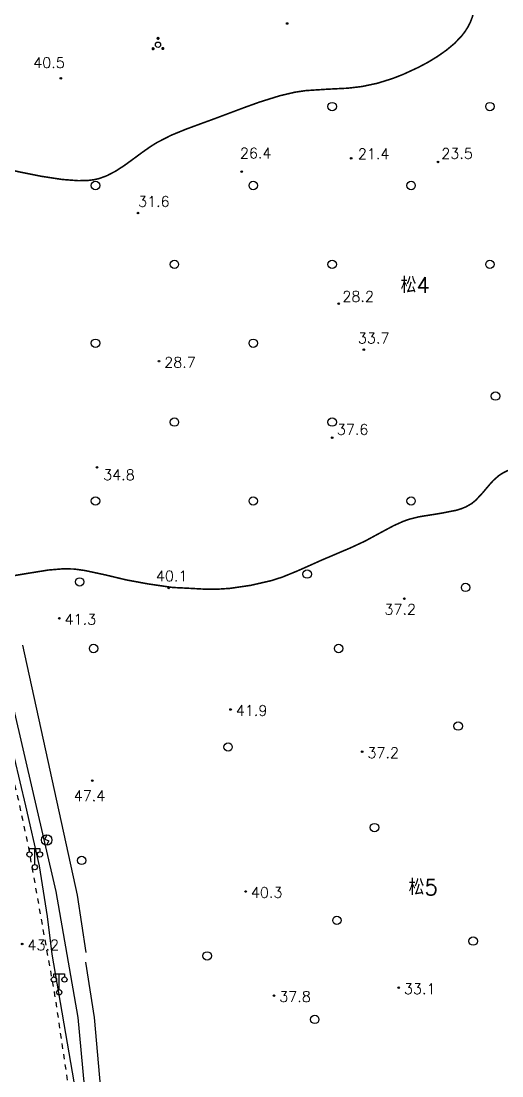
# Model space of a CAD drawing. Extents: x 115374 to 116875, y 149866 to 152432.
# Drawn here: x 116118.7 to 116210.1, y 151409.1 to 151609.6 of the extents above; entities that cross this region are included whole.
import ezdxf
from ezdxf.enums import TextEntityAlignment as Align

# ---------------------------------------------------------------- set-up
doc = ezdxf.new("R2010")
doc.units = 0
doc.header["$MEASUREMENT"] = 0
doc.header["$PDMODE"] = 32
doc.header["$PDSIZE"] = 0.3
doc.linetypes.add('X3', pattern=[5, 4, -1])
doc.linetypes.add('X6', pattern=[2, 1, -1])
doc.layers.get('0').update_dxf_attribs({"linetype": 'CONTINUOUS'})
for name, color, linetype in [('DLDW', 14, 'CONTINUOUS'), ('DLSS', 5, 'CONTINUOUS'), ('DMTZ', 5, 'CONTINUOUS'), ('GCD', 1, 'CONTINUOUS'), ('GXYZ', 2, 'CONTINUOUS'), ('ZBTZ', 5, 'CONTINUOUS')]:
    doc.layers.add(name, color=color, linetype=linetype)
doc.styles.add('HZ', font='rs.shx', dxfattribs={"bigfont": 'hztxt.shx'})
doc.linetypes.add('X35', pattern='A,2,[4,symbolt.shx,S=1,R=0,X=0,Y=0],2,[28,symbolt.shx,S=1,R=0,X=0,Y=0],1e-11', length=4)
doc.linetypes.add('X49', pattern='A,0,[5,symbolt.shx,S=1,R=0,X=0,Y=0],-10', length=10)

# ---------------------------------------------------------------- blocks, each defined once
blk = doc.blocks.new('GC122')
blk.add_circle((0, 0), 0.8)
blk = doc.blocks.new('GC268')
for points, const_width in [([(-0.17, 0.74, 1), (0.13, 0.74, 1)], 0.3), ([(-0.15, 0.77, 1), (0.1, 0.77, 1)], 0.25), ([(-1.11, -1.23, 1), (-0.81, -1.23, 1)], 0.3), ([(-1.08, -1.22, 1), (-0.83, -1.22, 1)], 0.25), ([(0.74, -1.19, 1), (1.04, -1.19, 1)], 0.3), ([(0.73, -1.16, 1), (0.98, -1.16, 1)], 0.25)]:
    blk.add_lwpolyline(points, format="xyb", close=True, dxfattribs=dict(const_width=const_width))
blk.add_circle((-0.02, -0.48), 0.5)
blk = doc.blocks.new('GC097')
for p, q in [((-1, 2.92), (-1, 3.52)), ((-1, 3.52), (1, 3.52)), ((0, 0.52), (0, 3.52)), ((1, 3.52), (1, 2.92))]:
    blk.add_line(p, q)
for centre in [(-1, 2.42), (1, 2.42), (0.01, 0)]:
    blk.add_circle(centre, 0.5)
blk = doc.blocks.new('GC050')
for p, q in [((0, 1), (-0.38, 0.18)), ((-0.38, 0.18), (0.38, -0.18)), ((0, -1), (0.38, -0.18))]:
    blk.add_line(p, q)
blk.add_circle((0, 0), 1)

msp = doc.modelspace()

# ---------------------------------------------------------------- linework, layer by layer
at = {"layer": 'DLSS', "linetype": 'X3', "const_width": 0.3, "flags": 128}
for points, elevation in [([(116309.02, 151577.1), (116307.52, 151578.69), (116306.17, 151580.17), (116305.51, 151580.92), (116304.85, 151581.68), (116304.2, 151582.44), (116303.56, 151583.21), (116302.93, 151583.99), (116302.3, 151584.77), (116301.69, 151585.56), (116301.08, 151586.35), (116300.49, 151587.16), (116299.79, 151588.15), (116299.23, 151588.98), (116298.68, 151589.82), (116298.15, 151590.66), (116297.62, 151591.51), (116297.1, 151592.37), (116296.58, 151593.22), (116296.07, 151594.08), (116295.56, 151594.95), (116295.05, 151595.81), (116294.53, 151596.67), (116294.01, 151597.52), (116293.49, 151598.38), (116292.96, 151599.22), (116292.42, 151600.06), (116291.87, 151600.9), (116291.3, 151601.72), (116290.71, 151602.53), (116289.58, 151603.98), (116288.93, 151604.75), (116287.55, 151606.22), (116286.09, 151607.61), (116284.53, 151608.88), (116282.89, 151610.01), (116281.74, 151610.67), (116279.94, 151611.54), (116277.14, 151612.6), (116273.25, 151613.69), (116269.27, 151614.5), (116265.24, 151615.02), (116262.22, 151615.17), (116258.2, 151615.06), (116254.18, 151614.73), (116250.18, 151614.3), (116246.18, 151613.84), (116242.19, 151613.44), (116238.23, 151613.18), (116234.31, 151613.2), (116231.39, 151613.49), (116230.42, 151613.63), (116228.78, 151613.62), (116227.12, 151613.75), (116223.34, 151613.82), (116215.65, 151615.74), (116212.67, 151616.41), (116210.12, 151616.34), (116209.04, 151616.23), (116207.99, 151616.03), (116207.04, 151615.7), (116206.14, 151615.09), (116205.6, 151614.35), (116205.23, 151613.45), (116204.96, 151612.45), (116204.72, 151611.41), (116204.44, 151610.37), (116204.07, 151609.41), (116203.61, 151608.51), (116203.07, 151607.67), (116202.47, 151606.88), (116201.09, 151605.42), (116199.52, 151604.11), (116197.83, 151602.92), (116196.04, 151601.83), (116194.18, 151600.84), (116191.32, 151599.52), (116189.3, 151598.73), (116186.41, 151597.83), (116183.49, 151597.21), (116180.79, 151596.89), (116176.78, 151596.69), (116172.79, 151596.43), (116170.74, 151596.13), (116167.84, 151595.45), (116164.03, 151594.26), (116161.19, 151593.24), (116158.36, 151592.18), (116155.54, 151591.12), (116152.75, 151590.1), (116149.93, 151589.06), (116147.16, 151587.92), (116144.49, 151586.55), (116143.35, 151585.84), (116141.68, 151584.67), (116140.03, 151583.45), (116138.38, 151582.25), (116136.71, 151581.15), (116134.97, 151580.24), (116133.48, 151579.7), (116132.53, 151579.49), (116131.55, 151579.36), (116129.55, 151579.3), (116126.49, 151579.53), (116122.48, 151580.14), (116118.56, 151580.92), (116114.68, 151581.79), (116110.82, 151582.75), (116107.83, 151583.54), (116096.98, 151586.14), (116095.01, 151586.34), (116093.06, 151586.35), (116091.58, 151586.2), (116089.66, 151585.81), (116088.13, 151585.36)], 23.24), ([(116106.38, 151502.88), (116107.93, 151503.12), (116111.91, 151503.51), (116115.87, 151503.95), (116119.84, 151504.61), (116123.81, 151505.25), (116126.78, 151505.5), (116128.82, 151505.44), (116130.78, 151505.17), (116134.7, 151504.33), (116138.62, 151503.39), (116142.8, 151502.62), (116147.47, 151501.94), (116149.78, 151501.83), (116153.77, 151501.61), (116155.76, 151501.6), (116158.38, 151501.77), (116162.35, 151502.35), (116166.26, 151503.25), (116168.35, 151503.92), (116171.12, 151505.05), (116173.87, 151506.27), (116175.78, 151507.13), (116178.54, 151508.3), (116181.3, 151509.48), (116184.02, 151510.74), (116186.84, 151512.27), (116189.49, 151513.69), (116191.31, 151514.51), (116192.4, 151514.9), (116194.36, 151515.39), (116198.44, 151516.04), (116201.41, 151516.62), (116202.35, 151516.91), (116203.24, 151517.27), (116204.32, 151517.89), (116205.08, 151518.5), (116206.45, 151519.97), (116207.11, 151520.76), (116207.77, 151521.54), (116208.45, 151522.29), (116209.5, 151523.22), (116210.31, 151523.74), (116211.17, 151524.16), (116213.02, 151524.79), (116215.98, 151525.44), (116220.03, 151526.21), (116222.01, 151526.73), (116224.88, 151527.8), (116226.77, 151528.47), (116227.71, 151528.71), (116228.52, 151528.83), (116229.48, 151528.87), (116230.45, 151528.8), (116232.41, 151528.45), (116236.37, 151527.39), (116238.35, 151526.9), (116240.33, 151526.61), (116241.17, 151526.59), (116242.15, 151526.65), (116244.11, 151527.01), (116248, 151528.16), (116249.95, 151528.69), (116252.01, 151529.04), (116252.99, 151529.09), (116254.95, 151528.97), (116257.91, 151528.48), (116261.86, 151527.57), (116265.28, 151526.81), (116269.28, 151526.12), (116273.27, 151525.67), (116276.25, 151525.57), (116278.07, 151525.7), (116280.01, 151526.05), (116283.86, 151527.14), (116287.68, 151528.22), (116291.64, 151529.03), (116295.63, 151529.55), (116298.63, 151529.67), (116300.62, 151529.54), (116301.99, 151529.3), (116304.96, 151528.76), (116305.65, 151528.74), (116306.62, 151528.81), (116308.58, 151529.25), (116312.39, 151530.26), (116316.32, 151530.96), (116319.86, 151531.42), (116323.83, 151531.95), (116327.19, 151532.62), (116331.05, 151533.67), (116333.5, 151534.24), (116335.48, 151534.55), (116337.68, 151534.71), (116339.71, 151534.62), (116340.7, 151534.48), (116342.17, 151534.09), (116343.09, 151533.71), (116345.73, 151532.27), (116346.44, 151531.89)], 34.92)]:
    msp.add_lwpolyline(points, dxfattribs=dict(at, elevation=elevation))
at = {"layer": 'DLSS', "linetype": 'X6', "flags": 128}
msp.add_lwpolyline([(116410.68, 151447.64), (116408.95, 151444.63), (116381.79, 151404.47), (116372.12, 151387.39), (116366.31, 151370.94), (116362.42, 151357.36), (116358.07, 151346.57), (116348.8, 151336.09), (116341.59, 151329.87), (116328.25, 151315.55), (116321.19, 151306.01), (116317.14, 151301.4), (116314.74, 151298.01), (116311.89, 151293.55), (116308.61, 151287.02), (116305.66, 151281.6), (116301.9, 151270.24), (116298.12, 151250.7), (116293.24, 151223.93), (116292.72, 151212.63), (116292.14, 151210.08), (116291.33, 151207.09), (116284.68, 151198.58), (116276.28, 151192.71), (116202.41, 151159.06), (116196.14, 151159.57), (116189.44, 151163.15), (116174.12, 151182.43), (116168.72, 151190.7), (116164.31, 151196.75), (116159.77, 151203.39), (116157.2, 151208.66), (116155.44, 151211.22), (116153.95, 151214.75), (116151.19, 151222.3), (116149.99, 151224.93), (116149.33, 151227.96), (116147.86, 151245.2), (116147.68, 151249.44), (116147.07, 151270.11), (116145.6, 151279.58), (116144.55, 151287.11), (116135.68, 151325.36), (116135.35, 151326.6), (116133.6, 151336.37), (116132.68, 151340.71), (116131.19, 151350.72), (116130.56, 151360.27), (116128.55, 151399.04), (116127.98, 151405.16), (116125.11, 151424.42), (116120.11, 151452.51), (116118.13, 151461.81), (116114.08, 151477.4), (116109.35, 151488.46), (116104.2, 151499.18), (116103.78, 151500)], dxfattribs=at)
at = {"layer": 'DLSS', "linetype": 'Continuous', "flags": 128}
msp.add_lwpolyline([(116219.87, 151168.54), (116216.22, 151167.41), (116213, 151166.16), (116207.32, 151163.94), (116201.84, 151162.32), (116197.07, 151162.71), (116192.19, 151165.31), (116172.06, 151192.22), (116158.5, 151213.73), (116156, 151221.55), (116154.29, 151227.32), (116151.61, 151244.63), (116150.07, 151273.87), (116135.91, 151345.24), (116132.85, 151383.91), (116129.55, 151420.16), (116125.33, 151444.11), (116117.07, 151479.78), (116108.05, 151499.54), (116107.82, 151500)], dxfattribs=at)
at = {"layer": 'DMTZ', "linetype": 'X35', "elevation": 8.31, "flags": 128}
for points in [[(116131.03, 151432.55), (116129.39, 151443.42), (116119.02, 151490.98)], [(116130.92, 151430.71), (116132.53, 151420.17), (116135.51, 151386.41), (116136.3, 151363.9), (116142.16, 151319.28)]]:
    msp.add_lwpolyline(points, dxfattribs=at)
at = {"layer": 'GCD', "linetype": 'Continuous'}
for p in [(116169.25, 151609.19, 26.4), (116126.23, 151598.78, 40.5), (116181.43, 151583.56, 21.4), (116197.92, 151582.87, 23.5), (116160.61, 151581.02, 26.4), (116140.89, 151573.15, 31.6), (116179.06, 151555.91, 28.2), (116183.83, 151547.18, 33.7), (116144.88, 151544.97, 28.7), (116177.81, 151530.41, 37.6), (116133.09, 151524.77, 34.8), (116146.73, 151501.85, 40.1), (116191.54, 151499.81, 37.2), (116125.94, 151496.09, 41.3), (116158.49, 151478.74, 41.9), (116183.51, 151470.71, 37.2), (116132.2, 151465.21, 47.4), (116161.36, 151444.12, 40.3), (116118.88, 151434.14, 43.2), (116166.75, 151424.33, 37.8), (116190.46, 151425.82, 33.1)]:
    msp.add_point(p, dxfattribs=at)
at = {"layer": 'ZBTZ', "linetype": 'X49', "elevation": 8.31, "flags": 128}
msp.add_lwpolyline([(116104.98, 151500), (116107.28, 151495.76), (116107.72, 151493.87), (116110.76, 151487.27), (116114.99, 151478.39), (116117.34, 151469.53), (116119.48, 151460.44), (116122.11, 151449.02), (116123.64, 151439.36), (116124.51, 151432.22), (116128.68, 151407.93), (116129.28, 151398.22), (116129.9, 151389.68), (116130.3, 151379.95), (116131.15, 151369.55), (116131.64, 151358.11), (116132.84, 151348.11), (116134.12, 151338.3), (116135.85, 151330.56), (116138.04, 151320.85), (116140.28, 151311.6), (116142.44, 151299.91), (116144.73, 151289.64), (116148.02, 151271.2), (116148.5, 151261), (116148.71, 151251.86), (116149.56, 151241.68), (116149.64, 151241.62), (116150.94, 151231.18), (116152.65, 151221.29), (116159.84, 151205.78), (116167.2, 151193.87), (116176.4, 151181.81), (116182.35, 151172.99)], dxfattribs=at)

# ---------------------------------------------------------------- block references
at = {"layer": 'DLDW', "linetype": 'Continuous'}
for p in [(116121.26, 151448.75, 50.97), (116125.91, 151424.96, 50.19)]:
    msp.add_blockref('GC097', p, dxfattribs=at)
at = {"layer": 'GXYZ', "linetype": 'Continuous'}
msp.add_blockref('GC050', (116123.54, 151453.91, 50.8), dxfattribs=at)
at = {"layer": 'ZBTZ', "linetype": 'Continuous'}
for name, p in [('GC268', (116144.72, 151605.63)), ('GC122', (116177.81, 151593.39)), ('GC122', (116207.81, 151593.39)), ('GC122', (116132.81, 151578.39)), ('GC122', (116162.81, 151578.39)), ('GC122', (116192.81, 151578.39)), ('GC122', (116147.81, 151563.39)), ('GC122', (116177.81, 151563.39)), ('GC122', (116207.81, 151563.39)), ('GC122', (116132.81, 151548.39)), ('GC122', (116162.81, 151548.39)), ('GC122', (116208.86, 151538.34)), ('GC122', (116147.81, 151533.39)), ('GC122', (116177.81, 151533.39)), ('GC122', (116132.81, 151518.39)), ('GC122', (116162.81, 151518.39)), ('GC122', (116192.81, 151518.39)), ('GC122', (116173.06, 151504.49)), ('GC122', (116129.8, 151502.99)), ('GC122', (116203.18, 151501.96)), ('GC122', (116132.45, 151490.34)), ('GC122', (116179.04, 151490.34)), ('GC122', (116201.77, 151475.58)), ('GC122', (116158.02, 151471.6)), ('GC122', (116185.86, 151456.28)), ('GC122', (116130.18, 151450.03)), ('GC122', (116178.72, 151438.64)), ('GC122', (116204.61, 151434.7)), ('GC122', (116154.04, 151431.87)), ('GC122', (116174.49, 151419.8))]:
    msp.add_blockref(name, p, dxfattribs=at)

# ---------------------------------------------------------------- texts
at = {"layer": 'GCD', "linetype": 'Continuous', "style": 'HZ'}
for s, p in [('40.5', (116120.98, 151600.74, 40.47)), ('26.4', (116160.27, 151583.54, 26.44)), ('21.4', (116182.7, 151583.42, 40.29)), ('23.5', (116198.56, 151583.48, 23.49)), ('31.6', (116140.91, 151574.34, 31.61)), ('28.2', (116179.75, 151556.29, 28.2)), ('33.7', (116182.71, 151548.34, 33.66)), ('28.7', (116145.88, 151543.76, 28.69)), ('37.6', (116178.7, 151530.97, 37.58)), ('34.8', (116134.27, 151522.36, 34.75)), ('40.1', (116144.3, 151503.11, 40.13)), ('37.2', (116187.74, 151496.79, 37.24)), ('41.3', (116126.94, 151494.89, 41.31)), ('41.9', (116159.49, 151477.54, 41.9)), ('37.2', (116184.51, 151469.51, 37.24)), ('47.4', (116128.67, 151461.33, 47.37)), ('40.3', (116162.36, 151442.92, 40.28)), ('43.2', (116119.88, 151432.94, 43.17)), ('33.1', (116191.46, 151424.62, 33.15)), ('37.8', (116167.75, 151423.13, 40.28))]:
    msp.add_text(s, height=2, dxfattribs=at).set_placement(p)
at = {"layer": 'ZBTZ', "linetype": 'Continuous', "style": 'HZ'}
for s, p in [('松4', (116193.62, 151559.61)), ('松5', (116195.13, 151445.09))]:
    msp.add_text(s, height=3, dxfattribs=at).set_placement(p, align=Align.MIDDLE)

doc.saveas('drawing.dxf')
